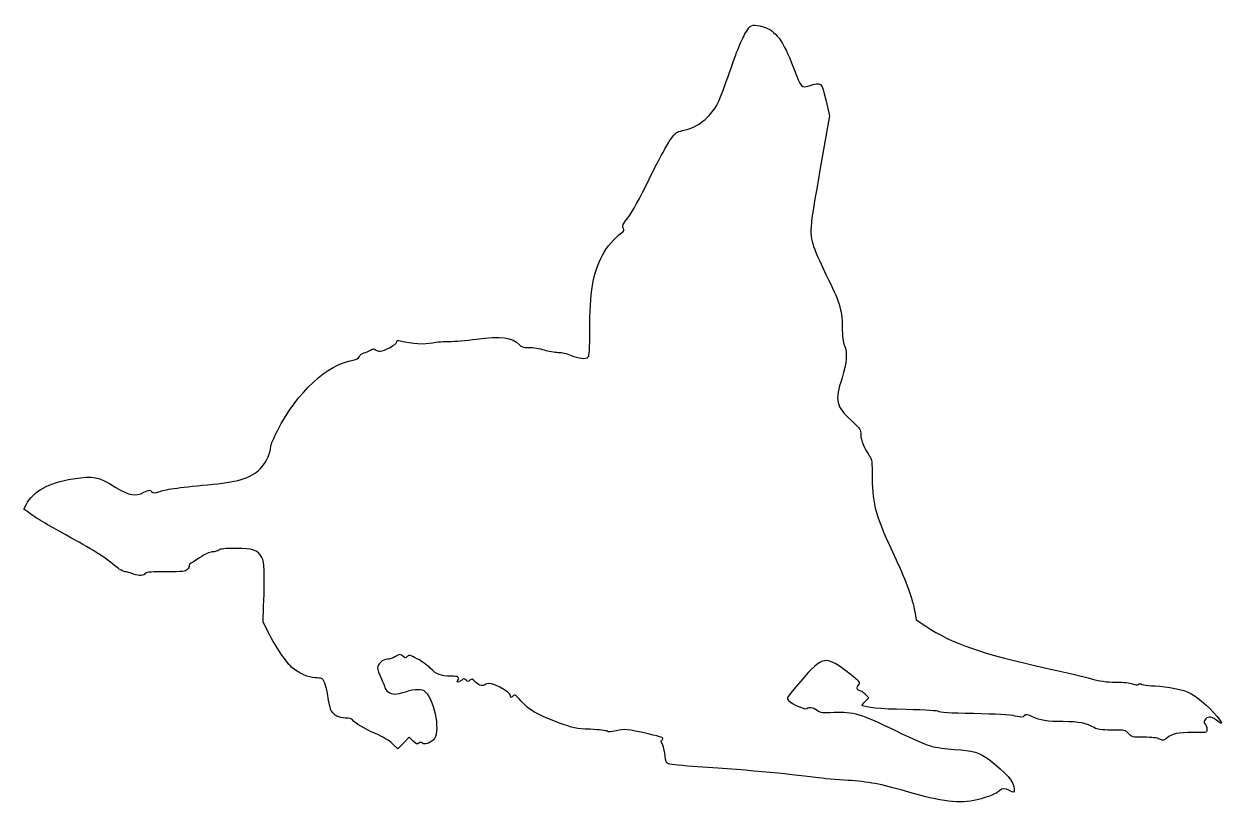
# Model space of a CAD drawing. Header units: centimetres. Extents: x -17.6 to 17.6, y -11.5 to 11.5.
import ezdxf

# ---------------------------------------------------------------- set-up
doc = ezdxf.new("R2010")
doc.units = ezdxf.units.CM
doc.header["$MEASUREMENT"] = 0
doc.layers.add('Layer 1', color=7, linetype='Continuous')

msp = doc.modelspace()

# ---------------------------------------------------------------- linework, layer by layer
at = {"layer": 'Layer 1'}
msp.add_open_spline([(3.66183, 11.29594), (3.48897, 11.03841), (3.38314, 10.79147), (3.13619, 10.06475), (3.13619, 10.06475), (2.99861, 9.66258), (2.83986, 9.24278), (2.78341, 9.13342), (2.78341, 9.13342), (2.54705, 8.69245), (2.19427, 8.41728), (1.74272, 8.32556), (1.74272, 8.32556), (1.55928, 8.28675), (1.54164, 8.27617), (1.3723, 8.03275), (1.3723, 8.03275), (1.27352, 7.89164), (0.99836, 7.38011), (0.75847, 6.89328), (0.75847, 6.89328), (0.4833, 6.33236), (0.25753, 5.92314), (0.14111, 5.76792), (0.14111, 5.76792), (-0.0247, 5.55625), (-0.03881, 5.52098), (0, 5.45748), (0, 5.45748), (0.03881, 5.39398), (0.03175, 5.37634), (-0.05644, 5.31284), (-0.05644, 5.31284), (-0.24341, 5.18231), (-0.49036, 4.89303), (-0.61383, 4.6602), (-0.61383, 4.6602), (-0.89605, 4.12045), (-0.98777, 3.56659), (-0.98777, 2.4377), (-0.98777, 2.4377), (-0.98777, 1.91559), (-0.99835, 1.69687), (-1.0301, 1.66512), (-1.0301, 1.66512), (-1.10066, 1.59456), (-1.32291, 1.61573), (-1.5381, 1.71098), (-1.5381, 1.71098), (-1.6651, 1.76742), (-1.80268, 1.79917), (-1.9191, 1.79917), (-1.9191, 1.79917), (-2.01788, 1.79917), (-2.20132, 1.83092), (-2.32832, 1.87325), (-2.32832, 1.87325), (-2.45532, 1.91206), (-2.6564, 1.94381), (-2.77635, 1.94381), (-2.77635, 1.94381), (-2.94921, 1.94381), (-3.00566, 1.95792), (-3.05857, 2.01789), (-3.05857, 2.01789), (-3.26318, 2.2472), (-3.59832, 2.29306), (-4.32504, 2.19075), (-4.32504, 2.19075), (-4.61785, 2.14842), (-4.97415, 2.12019), (-5.11879, 2.12372), (-5.11879, 2.12372), (-5.26343, 2.12725), (-5.48568, 2.10608), (-5.61621, 2.08139), (-5.61621, 2.08139), (-5.84904, 2.032), (-6.20182, 2.05317), (-6.56871, 2.13783), (-6.56871, 2.13783), (-6.64279, 2.15547), (-6.66749, 2.14841), (-6.66749, 2.10608), (-6.66749, 2.10608), (-6.66749, 2.03552), (-7.02732, 1.83444), (-7.15432, 1.83444), (-7.15432, 1.83444), (-7.20724, 1.83444), (-7.27074, 1.85208), (-7.29543, 1.87677), (-7.29543, 1.87677), (-7.33071, 1.91205), (-7.35893, 1.90852), (-7.43654, 1.86266), (-7.43654, 1.86266), (-7.48946, 1.83444), (-7.57765, 1.79916), (-7.63057, 1.78505), (-7.63057, 1.78505), (-7.68349, 1.77094), (-7.74699, 1.72508), (-7.76463, 1.67922), (-7.76463, 1.67922), (-7.79285, 1.61925), (-7.84224, 1.5875), (-7.94455, 1.57339), (-7.94455, 1.57339), (-8.71361, 1.44992), (-9.58849, 0.63853), (-10.17763, -0.50447), (-10.17763, -0.50447), (-10.28346, -0.71261), (-10.37166, -0.92075), (-10.37166, -0.97014), (-10.37166, -0.97014), (-10.37166, -1.11478), (-10.50572, -1.42522), (-10.63272, -1.57339), (-10.63272, -1.57339), (-10.87966, -1.86267), (-11.30653, -2.01436), (-12.065, -2.08139), (-12.065, -2.08139), (-13.00339, -2.16606), (-13.44436, -2.2225), (-13.63133, -2.28953), (-13.63133, -2.28953), (-13.81477, -2.35303), (-13.82536, -2.35303), (-13.8818, -2.29306), (-13.8818, -2.29306), (-13.93472, -2.23662), (-13.9453, -2.23662), (-14.10405, -2.31775), (-14.10405, -2.31775), (-14.35099, -2.44828), (-14.53444, -2.41653), (-14.93661, -2.17311), (-14.93661, -2.17311), (-15.48694, -1.8415), (-15.55397, -1.82739), (-16.18897, -1.92264), (-16.18897, -1.92264), (-16.91569, -2.032), (-17.36372, -2.27895), (-17.56833, -2.68464), (-17.56833, -2.68464), (-17.56833, -2.68464), (-17.63536, -2.81164), (-17.63536, -2.81164), (-17.63536, -2.81164), (-17.63536, -2.81164), (-17.52247, -2.89631), (-17.52247, -2.89631), (-17.52247, -2.89631), (-17.26141, -3.09034), (-16.98272, -3.25614), (-16.38653, -3.5807), (-16.38653, -3.5807), (-15.65981, -3.97581), (-15.28234, -4.21217), (-14.96836, -4.47323), (-14.96836, -4.47323), (-14.84489, -4.57554), (-14.71436, -4.65667), (-14.6685, -4.65667), (-14.6685, -4.65667), (-14.62264, -4.65667), (-14.50622, -4.68489), (-14.41097, -4.7237), (-14.41097, -4.7237), (-14.23458, -4.79073), (-14.11111, -4.78014), (-14.05819, -4.69548), (-14.05819, -4.69548), (-14.04408, -4.67079), (-13.83241, -4.65667), (-13.462, -4.65667), (-13.462, -4.65667), (-12.95047, -4.65667), (-12.87992, -4.64961), (-12.83053, -4.59317), (-12.83053, -4.59317), (-12.79525, -4.55789), (-12.77056, -4.50145), (-12.77056, -4.4697), (-12.77056, -4.4697), (-12.77056, -4.43795), (-12.75645, -4.40973), (-12.73881, -4.40973), (-12.73881, -4.40973), (-12.72117, -4.40973), (-12.5977, -4.33565), (-12.46717, -4.24392), (-12.46717, -4.24392), (-12.29431, -4.1275), (-12.18495, -4.07811), (-12.09323, -4.07106), (-12.09323, -4.07106), (-12.01915, -4.06753), (-11.93448, -4.04284), (-11.8992, -4.01814), (-11.8992, -4.01814), (-11.85687, -3.98286), (-11.72281, -3.96875), (-11.39826, -3.96875), (-11.39826, -3.96875), (-10.89379, -3.96875), (-10.76679, -4.01108), (-10.63626, -4.23333), (-10.63626, -4.23333), (-10.55865, -4.36739), (-10.54807, -4.64608), (-10.58334, -5.66561), (-10.58334, -5.66561), (-10.58334, -5.66561), (-10.60098, -6.12775), (-10.60098, -6.12775), (-10.60098, -6.12775), (-10.60098, -6.12775), (-10.44576, -6.43467), (-10.44576, -6.43467), (-10.44576, -6.43467), (-10.21998, -6.8827), (-9.89895, -7.34836), (-9.72609, -7.493), (-9.72609, -7.493), (-9.52501, -7.65528), (-9.26748, -7.76817), (-9.06992, -7.77875), (-9.06992, -7.77875), (-8.98173, -7.78228), (-8.89706, -7.78933), (-8.88295, -7.79286), (-8.88295, -7.79286), (-8.81592, -7.80344), (-8.74889, -7.98689), (-8.69598, -8.30086), (-8.69598, -8.30086), (-8.66776, -8.49136), (-8.61837, -8.69597), (-8.59015, -8.75242), (-8.59015, -8.75242), (-8.51959, -8.88295), (-8.3679, -8.96056), (-8.17387, -8.96056), (-8.17387, -8.96056), (-8.07509, -8.96056), (-8.00101, -8.98173), (-7.96926, -9.017), (-7.96926, -9.017), (-7.88107, -9.12283), (-7.63765, -9.26747), (-7.29193, -9.41917), (-7.29193, -9.41917), (-7.0591, -9.52148), (-6.89682, -9.61673), (-6.79451, -9.71903), (-6.79451, -9.71903), (-6.79451, -9.71903), (-6.63929, -9.87072), (-6.63929, -9.87072), (-6.63929, -9.87072), (-6.63929, -9.87072), (-6.46996, -9.69786), (-6.46996, -9.69786), (-6.46996, -9.69786), (-6.46996, -9.69786), (-6.30063, -9.525), (-6.30063, -9.525), (-6.30063, -9.525), (-6.30063, -9.525), (-6.18421, -9.63789), (-6.18421, -9.63789), (-6.18421, -9.63789), (-6.08896, -9.72961), (-6.06074, -9.7402), (-6.01488, -9.70139), (-6.01488, -9.70139), (-5.97255, -9.66611), (-5.95138, -9.66611), (-5.90905, -9.70139), (-5.90905, -9.70139), (-5.84908, -9.75078), (-5.71855, -9.71197), (-5.58802, -9.60261), (-5.58802, -9.60261), (-5.37635, -9.42622), (-5.53158, -8.50194), (-5.82791, -8.18444), (-5.82791, -8.18444), (-5.9161, -8.09272), (-6.1313, -8.09272), (-6.40294, -8.18444), (-6.40294, -8.18444), (-6.51583, -8.22325), (-6.66047, -8.255), (-6.72044, -8.255), (-6.72044, -8.255), (-6.84038, -8.255), (-7.0203, -8.13858), (-7.0203, -8.06097), (-7.0203, -8.06097), (-7.0203, -8.03628), (-7.06616, -7.9128), (-7.12613, -7.78933), (-7.12613, -7.78933), (-7.18257, -7.66939), (-7.23196, -7.5318), (-7.23196, -7.48594), (-7.23196, -7.48594), (-7.23196, -7.366), (-7.08027, -7.23194), (-6.94268, -7.23194), (-6.94268, -7.23194), (-6.87918, -7.23194), (-6.77687, -7.20019), (-6.72043, -7.16138), (-6.72043, -7.16138), (-6.5899, -7.07671), (-6.54757, -7.07319), (-6.47349, -7.14727), (-6.47349, -7.14727), (-6.42057, -7.20019), (-6.40999, -7.20019), (-6.3606, -7.1508), (-6.3606, -7.1508), (-6.30768, -7.10141), (-6.28299, -7.10494), (-6.07132, -7.2143), (-6.07132, -7.2143), (-5.94432, -7.2778), (-5.76793, -7.4048), (-5.67974, -7.49299), (-5.67974, -7.49299), (-5.50335, -7.67643), (-5.37282, -7.72582), (-5.07296, -7.72582), (-5.07296, -7.72582), (-4.86129, -7.72582), (-4.79779, -7.76463), (-4.86835, -7.84929), (-4.86835, -7.84929), (-4.93185, -7.9269), (-4.84013, -7.91985), (-4.75546, -7.84223), (-4.75546, -7.84223), (-4.69549, -7.78931), (-4.68843, -7.78931), (-4.62846, -7.84223), (-4.62846, -7.84223), (-4.57202, -7.89515), (-4.5579, -7.89515), (-4.51204, -7.84576), (-4.51204, -7.84576), (-4.46265, -7.7999), (-4.44501, -7.80695), (-4.34623, -7.9022), (-4.34623, -7.9022), (-4.22276, -8.01862), (-4.14162, -8.03273), (-4.04284, -7.96217), (-4.04284, -7.96217), (-3.91937, -7.87045), (-3.31612, -8.17031), (-3.31612, -8.31848), (-3.31612, -8.31848), (-3.31612, -8.36434), (-3.30554, -8.36434), (-3.25262, -8.31495), (-3.25262, -8.31495), (-3.19265, -8.26203), (-3.17854, -8.26909), (-3.0092, -8.45959), (-3.0092, -8.45959), (-2.77637, -8.72417), (-2.54001, -8.86176), (-1.9297, -9.08753), (-1.9297, -9.08753), (-1.43934, -9.26745), (-1.41464, -9.2745), (-0.97367, -9.29214), (-0.97367, -9.29214), (-0.71261, -9.30272), (-0.50448, -9.32742), (-0.47625, -9.34858), (-0.47625, -9.34858), (-0.43744, -9.38033), (-0.37394, -9.3768), (-0.21167, -9.338), (-0.21167, -9.338), (0.03527, -9.2745), (0.1023, -9.28156), (0.73377, -9.42619), (0.73377, -9.42619), (1.15358, -9.52497), (1.19591, -9.54261), (1.15005, -9.592), (1.15005, -9.592), (1.10772, -9.63786), (1.10772, -9.65903), (1.14652, -9.71194), (1.14652, -9.71194), (1.17121, -9.74722), (1.20296, -9.87422), (1.21708, -9.99769), (1.21708, -9.99769), (1.22766, -10.12116), (1.25941, -10.24816), (1.28058, -10.27638), (1.28058, -10.27638), (1.31233, -10.31871), (1.45344, -10.33988), (1.88736, -10.37163), (1.88736, -10.37163), (3.53483, -10.48099), (4.84717, -10.60094), (5.65503, -10.7103), (5.65503, -10.7103), (5.87375, -10.73852), (6.30061, -10.77733), (6.604, -10.79497), (6.604, -10.79497), (7.20372, -10.83025), (7.58825, -10.90433), (8.30439, -11.11247), (8.30439, -11.11247), (9.40153, -11.4335), (9.88836, -11.48994), (10.40695, -11.36647), (10.40695, -11.36647), (10.73856, -11.28533), (11.0102, -11.17597), (11.07723, -11.09483), (11.07723, -11.09483), (11.13367, -11.0278), (11.24304, -11.0278), (11.35945, -11.09483), (11.35945, -11.09483), (11.48292, -11.16539), (11.50056, -11.16186), (11.50056, -11.05602), (11.50056, -11.05602), (11.50056, -10.8373), (11.27125, -10.56919), (10.76325, -10.18466), (10.76325, -10.18466), (10.48456, -9.97652), (10.287, -9.91655), (9.73667, -9.88127), (9.73667, -9.88127), (9.49325, -9.86363), (9.19339, -9.82483), (9.06639, -9.78955), (9.06639, -9.78955), (8.93939, -9.7578), (8.46314, -9.55319), (8.00806, -9.33094), (8.00806, -9.33094), (6.99559, -8.83705), (6.75923, -8.7665), (6.20184, -8.79119), (6.20184, -8.79119), (5.84553, -8.80883), (5.81731, -8.8053), (5.7009, -8.72769), (5.7009, -8.72769), (5.56684, -8.63597), (5.46807, -8.62186), (5.40809, -8.68183), (5.40809, -8.68183), (5.36223, -8.72769), (4.95301, -8.54777), (4.85776, -8.44194), (4.85776, -8.44194), (4.79426, -8.37138), (4.80132, -8.3608), (5.22112, -7.87397), (5.22112, -7.87397), (5.88081, -7.11197), (5.95137, -7.10139), (6.67456, -7.67289), (6.67456, -7.67289), (6.95678, -7.89161), (6.97795, -7.91983), (6.93209, -7.97275), (6.93209, -7.97275), (6.86153, -8.05036), (6.86506, -8.14914), (6.93915, -8.14914), (6.93915, -8.14914), (6.9709, -8.14914), (7.05204, -8.19853), (7.11201, -8.2585), (7.11201, -8.2585), (7.11201, -8.2585), (7.2249, -8.36786), (7.2249, -8.36786), (7.2249, -8.36786), (7.2249, -8.36786), (7.11907, -8.47369), (7.11907, -8.47369), (7.11907, -8.47369), (7.06263, -8.53013), (7.02029, -8.57952), (7.02382, -8.58658), (7.02382, -8.58658), (7.14024, -8.65714), (7.5036, -8.69594), (8.31851, -8.71005), (8.31851, -8.71005), (8.94293, -8.72416), (9.25337, -8.74533), (9.27101, -8.77002), (9.27101, -8.77002), (9.28865, -8.79824), (9.61673, -8.81588), (10.30112, -8.82999), (10.30112, -8.82999), (10.96081, -8.8441), (11.38062, -8.86527), (11.52526, -8.90055), (11.52526, -8.90055), (11.71929, -8.94288), (11.75104, -8.94288), (11.7969, -8.89349), (11.7969, -8.89349), (11.84629, -8.84763), (11.87098, -8.85116), (12.01915, -8.91818), (12.01915, -8.91818), (12.27315, -9.0346), (12.46365, -9.06282), (12.94696, -9.06635), (12.94696, -9.06635), (13.4091, -9.06635), (13.63135, -9.11221), (13.8536, -9.24274), (13.8536, -9.24274), (13.95591, -9.30271), (14.03704, -9.3133), (14.37218, -9.3133), (14.37218, -9.3133), (14.76729, -9.3133), (14.76729, -9.3133), (14.8696, -9.41913), (14.8696, -9.41913), (14.96838, -9.52144), (14.97896, -9.52496), (15.32116, -9.52496), (15.32116, -9.52496), (15.56458, -9.52496), (15.70569, -9.5426), (15.78683, -9.5814), (15.78683, -9.5814), (15.89619, -9.63432), (15.90677, -9.63079), (15.99144, -9.54965), (15.99144, -9.54965), (16.13255, -9.42265), (16.33011, -9.38032), (16.76755, -9.38737), (16.76755, -9.38737), (17.14855, -9.39443), (17.16266, -9.3909), (17.17324, -9.31681), (17.17324, -9.31681), (17.1803, -9.27448), (17.15913, -9.19687), (17.12738, -9.14748), (17.12738, -9.14748), (17.07094, -9.06281), (17.07094, -9.05576), (17.13796, -8.9852), (17.13796, -8.9852), (17.22615, -8.90053), (17.33904, -8.9217), (17.49427, -9.05223), (17.49427, -9.05223), (17.64596, -9.17923), (17.63185, -9.10867), (17.46958, -8.91112), (17.46958, -8.91112), (17.21911, -8.61126), (16.7993, -8.26201), (16.58764, -8.1844), (16.58764, -8.1844), (16.36539, -8.09973), (15.81153, -8.00801), (15.52931, -8.00801), (15.52931, -8.00801), (15.427, -8.00801), (15.31059, -7.99037), (15.27178, -7.9692), (15.27178, -7.9692), (15.21886, -7.94451), (15.18711, -7.94451), (15.15536, -7.9692), (15.15536, -7.9692), (15.12008, -7.99742), (15.07422, -7.99389), (14.9825, -7.95509), (14.9825, -7.95509), (14.89783, -7.91981), (14.73556, -7.90217), (14.49567, -7.90217), (14.49567, -7.90217), (14.19934, -7.90217), (14.05823, -7.881), (13.6737, -7.7787), (13.6737, -7.7787), (13.4197, -7.71167), (12.8482, -7.57762), (12.40017, -7.47884), (12.40017, -7.47884), (10.54456, -7.06962), (9.66967, -6.76623), (8.90414, -6.25823), (8.90414, -6.25823), (8.90414, -6.25823), (8.61839, -6.06773), (8.61839, -6.06773), (8.61839, -6.06773), (8.61839, -6.06773), (8.57606, -5.82784), (8.57606, -5.82784), (8.57606, -5.82784), (8.50903, -5.45742), (8.32206, -4.93531), (8.02573, -4.30384), (8.02573, -4.30384), (7.41542, -2.99151), (7.33076, -2.70223), (7.3237, -1.90495), (7.3237, -1.90495), (7.32017, -1.40753), (7.31312, -1.34756), (7.24609, -1.25231), (7.24609, -1.25231), (7.09087, -1.03006), (6.98503, -0.77959), (6.98503, -0.62084), (6.98503, -0.62084), (6.98503, -0.47267), (6.97445, -0.45503), (6.72045, -0.21867), (6.72045, -0.21867), (6.24773, 0.2223), (6.21598, 0.374), (6.4347, 1.0478), (6.4347, 1.0478), (6.57581, 1.4923), (6.60051, 1.78511), (6.50526, 2.00383), (6.50526, 2.00383), (6.46645, 2.09555), (6.44529, 2.26136), (6.44176, 2.55769), (6.44176, 2.55769), (6.4347, 3.06569), (6.36062, 3.295), (5.97257, 4.07463), (5.97257, 4.07463), (5.83499, 4.34627), (5.68329, 4.68494), (5.63038, 4.82605), (5.63038, 4.82605), (5.46105, 5.3023), (5.46457, 5.37286), (5.7856, 7.15791), (5.7856, 7.15791), (5.7856, 7.15791), (6.07135, 8.76305), (6.07135, 8.76305), (6.07135, 8.76305), (6.07135, 8.76305), (5.95493, 9.23224), (5.95493, 9.23224), (5.95493, 9.23224), (5.8244, 9.76846), (5.83851, 9.75435), (5.4681, 9.64499), (5.4681, 9.64499), (5.23174, 9.57443), (5.24938, 9.5568), (5.00949, 10.17416), (5.00949, 10.17416), (4.69199, 10.98908), (4.48385, 11.26777), (4.11343, 11.37713), (4.11343, 11.37713), (3.83121, 11.4618), (3.76065, 11.44769), (3.66187, 11.29599), (3.66187, 11.29599), (3.66187, 11.29599), (3.66183, 11.29594), (3.66183, 11.29594)], degree=3, knots=[0, 0, 0, 0, 0.00568182, 0.00568182, 0.00568182, 0.00568182, 0.01136364, 0.01136364, 0.01136364, 0.01136364, 0.01704545, 0.01704545, 0.01704545, 0.01704545, 0.02272727, 0.02272727, 0.02272727, 0.02272727, 0.02840909, 0.02840909, 0.02840909, 0.02840909, 0.03409091, 0.03409091, 0.03409091, 0.03409091, 0.03977273, 0.03977273, 0.03977273, 0.03977273, 0.04545455, 0.04545455, 0.04545455, 0.04545455, 0.05113636, 0.05113636, 0.05113636, 0.05113636, 0.05681818, 0.05681818, 0.05681818, 0.05681818, 0.0625, 0.0625, 0.0625, 0.0625, 0.06818182, 0.06818182, 0.06818182, 0.06818182, 0.07386364, 0.07386364, 0.07386364, 0.07386364, 0.07954545, 0.07954545, 0.07954545, 0.07954545, 0.08522727, 0.08522727, 0.08522727, 0.08522727, 0.09090909, 0.09090909, 0.09090909, 0.09090909, 0.09659091, 0.09659091, 0.09659091, 0.09659091, 0.10227273, 0.10227273, 0.10227273, 0.10227273, 0.10795455, 0.10795455, 0.10795455, 0.10795455, 0.11363636, 0.11363636, 0.11363636, 0.11363636, 0.11931818, 0.11931818, 0.11931818, 0.11931818, 0.125, 0.125, 0.125, 0.125, 0.13068182, 0.13068182, 0.13068182, 0.13068182, 0.13636364, 0.13636364, 0.13636364, 0.13636364, 0.14204545, 0.14204545, 0.14204545, 0.14204545, 0.14772727, 0.14772727, 0.14772727, 0.14772727, 0.15340909, 0.15340909, 0.15340909, 0.15340909, 0.15909091, 0.15909091, 0.15909091, 0.15909091, 0.16477273, 0.16477273, 0.16477273, 0.16477273, 0.17045455, 0.17045455, 0.17045455, 0.17045455, 0.17613636, 0.17613636, 0.17613636, 0.17613636, 0.18181818, 0.18181818, 0.18181818, 0.18181818, 0.1875, 0.1875, 0.1875, 0.1875, 0.19318182, 0.19318182, 0.19318182, 0.19318182, 0.19886364, 0.19886364, 0.19886364, 0.19886364, 0.20454545, 0.20454545, 0.20454545, 0.20454545, 0.21022727, 0.21022727, 0.21022727, 0.21022727, 0.21590909, 0.21590909, 0.21590909, 0.21590909, 0.22159091, 0.22159091, 0.22159091, 0.22159091, 0.22727273, 0.22727273, 0.22727273, 0.22727273, 0.23295455, 0.23295455, 0.23295455, 0.23295455, 0.23863636, 0.23863636, 0.23863636, 0.23863636, 0.24431818, 0.24431818, 0.24431818, 0.24431818, 0.25, 0.25, 0.25, 0.25, 0.25568182, 0.25568182, 0.25568182, 0.25568182, 0.26136364, 0.26136364, 0.26136364, 0.26136364, 0.26704545, 0.26704545, 0.26704545, 0.26704545, 0.27272727, 0.27272727, 0.27272727, 0.27272727, 0.27840909, 0.27840909, 0.27840909, 0.27840909, 0.28409091, 0.28409091, 0.28409091, 0.28409091, 0.28977273, 0.28977273, 0.28977273, 0.28977273, 0.29545455, 0.29545455, 0.29545455, 0.29545455, 0.30113636, 0.30113636, 0.30113636, 0.30113636, 0.30681818, 0.30681818, 0.30681818, 0.30681818, 0.3125, 0.3125, 0.3125, 0.3125, 0.31818182, 0.31818182, 0.31818182, 0.31818182, 0.32386364, 0.32386364, 0.32386364, 0.32386364, 0.32954545, 0.32954545, 0.32954545, 0.32954545, 0.33522727, 0.33522727, 0.33522727, 0.33522727, 0.34090909, 0.34090909, 0.34090909, 0.34090909, 0.34659091, 0.34659091, 0.34659091, 0.34659091, 0.35227273, 0.35227273, 0.35227273, 0.35227273, 0.35795455, 0.35795455, 0.35795455, 0.35795455, 0.36363636, 0.36363636, 0.36363636, 0.36363636, 0.36931818, 0.36931818, 0.36931818, 0.36931818, 0.375, 0.375, 0.375, 0.375, 0.38068182, 0.38068182, 0.38068182, 0.38068182, 0.38636364, 0.38636364, 0.38636364, 0.38636364, 0.39204545, 0.39204545, 0.39204545, 0.39204545, 0.39772727, 0.39772727, 0.39772727, 0.39772727, 0.40340909, 0.40340909, 0.40340909, 0.40340909, 0.40909091, 0.40909091, 0.40909091, 0.40909091, 0.41477273, 0.41477273, 0.41477273, 0.41477273, 0.42045455, 0.42045455, 0.42045455, 0.42045455, 0.42613636, 0.42613636, 0.42613636, 0.42613636, 0.43181818, 0.43181818, 0.43181818, 0.43181818, 0.4375, 0.4375, 0.4375, 0.4375, 0.44318182, 0.44318182, 0.44318182, 0.44318182, 0.44886364, 0.44886364, 0.44886364, 0.44886364, 0.45454545, 0.45454545, 0.45454545, 0.45454545, 0.46022727, 0.46022727, 0.46022727, 0.46022727, 0.46590909, 0.46590909, 0.46590909, 0.46590909, 0.47159091, 0.47159091, 0.47159091, 0.47159091, 0.47727273, 0.47727273, 0.47727273, 0.47727273, 0.48295455, 0.48295455, 0.48295455, 0.48295455, 0.48863636, 0.48863636, 0.48863636, 0.48863636, 0.49431818, 0.49431818, 0.49431818, 0.49431818, 0.5, 0.5, 0.5, 0.5, 0.50568182, 0.50568182, 0.50568182, 0.50568182, 0.51136364, 0.51136364, 0.51136364, 0.51136364, 0.51704545, 0.51704545, 0.51704545, 0.51704545, 0.52272727, 0.52272727, 0.52272727, 0.52272727, 0.52840909, 0.52840909, 0.52840909, 0.52840909, 0.53409091, 0.53409091, 0.53409091, 0.53409091, 0.53977273, 0.53977273, 0.53977273, 0.53977273, 0.54545455, 0.54545455, 0.54545455, 0.54545455, 0.55113636, 0.55113636, 0.55113636, 0.55113636, 0.55681818, 0.55681818, 0.55681818, 0.55681818, 0.5625, 0.5625, 0.5625, 0.5625, 0.56818182, 0.56818182, 0.56818182, 0.56818182, 0.57386364, 0.57386364, 0.57386364, 0.57386364, 0.57954545, 0.57954545, 0.57954545, 0.57954545, 0.58522727, 0.58522727, 0.58522727, 0.58522727, 0.59090909, 0.59090909, 0.59090909, 0.59090909, 0.59659091, 0.59659091, 0.59659091, 0.59659091, 0.60227273, 0.60227273, 0.60227273, 0.60227273, 0.60795455, 0.60795455, 0.60795455, 0.60795455, 0.61363636, 0.61363636, 0.61363636, 0.61363636, 0.61931818, 0.61931818, 0.61931818, 0.61931818, 0.625, 0.625, 0.625, 0.625, 0.63068182, 0.63068182, 0.63068182, 0.63068182, 0.63636364, 0.63636364, 0.63636364, 0.63636364, 0.64204545, 0.64204545, 0.64204545, 0.64204545, 0.64772727, 0.64772727, 0.64772727, 0.64772727, 0.65340909, 0.65340909, 0.65340909, 0.65340909, 0.65909091, 0.65909091, 0.65909091, 0.65909091, 0.66477273, 0.66477273, 0.66477273, 0.66477273, 0.67045455, 0.67045455, 0.67045455, 0.67045455, 0.67613636, 0.67613636, 0.67613636, 0.67613636, 0.68181818, 0.68181818, 0.68181818, 0.68181818, 0.6875, 0.6875, 0.6875, 0.6875, 0.69318182, 0.69318182, 0.69318182, 0.69318182, 0.69886364, 0.69886364, 0.69886364, 0.69886364, 0.70454545, 0.70454545, 0.70454545, 0.70454545, 0.71022727, 0.71022727, 0.71022727, 0.71022727, 0.71590909, 0.71590909, 0.71590909, 0.71590909, 0.72159091, 0.72159091, 0.72159091, 0.72159091, 0.72727273, 0.72727273, 0.72727273, 0.72727273, 0.73295455, 0.73295455, 0.73295455, 0.73295455, 0.73863636, 0.73863636, 0.73863636, 0.73863636, 0.74431818, 0.74431818, 0.74431818, 0.74431818, 0.75, 0.75, 0.75, 0.75, 0.75568182, 0.75568182, 0.75568182, 0.75568182, 0.76136364, 0.76136364, 0.76136364, 0.76136364, 0.76704545, 0.76704545, 0.76704545, 0.76704545, 0.77272727, 0.77272727, 0.77272727, 0.77272727, 0.77840909, 0.77840909, 0.77840909, 0.77840909, 0.78409091, 0.78409091, 0.78409091, 0.78409091, 0.78977273, 0.78977273, 0.78977273, 0.78977273, 0.79545455, 0.79545455, 0.79545455, 0.79545455, 0.80113636, 0.80113636, 0.80113636, 0.80113636, 0.80681818, 0.80681818, 0.80681818, 0.80681818, 0.8125, 0.8125, 0.8125, 0.8125, 0.81818182, 0.81818182, 0.81818182, 0.81818182, 0.82386364, 0.82386364, 0.82386364, 0.82386364, 0.82954545, 0.82954545, 0.82954545, 0.82954545, 0.83522727, 0.83522727, 0.83522727, 0.83522727, 0.84090909, 0.84090909, 0.84090909, 0.84090909, 0.84659091, 0.84659091, 0.84659091, 0.84659091, 0.85227273, 0.85227273, 0.85227273, 0.85227273, 0.85795455, 0.85795455, 0.85795455, 0.85795455, 0.86363636, 0.86363636, 0.86363636, 0.86363636, 0.86931818, 0.86931818, 0.86931818, 0.86931818, 0.875, 0.875, 0.875, 0.875, 0.88068182, 0.88068182, 0.88068182, 0.88068182, 0.88636364, 0.88636364, 0.88636364, 0.88636364, 0.89204545, 0.89204545, 0.89204545, 0.89204545, 0.89772727, 0.89772727, 0.89772727, 0.89772727, 0.90340909, 0.90340909, 0.90340909, 0.90340909, 0.90909091, 0.90909091, 0.90909091, 0.90909091, 0.91477273, 0.91477273, 0.91477273, 0.91477273, 0.92045455, 0.92045455, 0.92045455, 0.92045455, 0.92613636, 0.92613636, 0.92613636, 0.92613636, 0.93181818, 0.93181818, 0.93181818, 0.93181818, 0.9375, 0.9375, 0.9375, 0.9375, 0.94318182, 0.94318182, 0.94318182, 0.94318182, 0.94886364, 0.94886364, 0.94886364, 0.94886364, 0.95454545, 0.95454545, 0.95454545, 0.95454545, 0.96022727, 0.96022727, 0.96022727, 0.96022727, 0.96590909, 0.96590909, 0.96590909, 0.96590909, 0.97159091, 0.97159091, 0.97159091, 0.97159091, 0.97727273, 0.97727273, 0.97727273, 0.97727273, 0.98295455, 0.98295455, 0.98295455, 0.98295455, 0.98863636, 0.98863636, 0.98863636, 0.98863636, 1, 1, 1, 1], dxfattribs=at)

doc.saveas('drawing.dxf')
